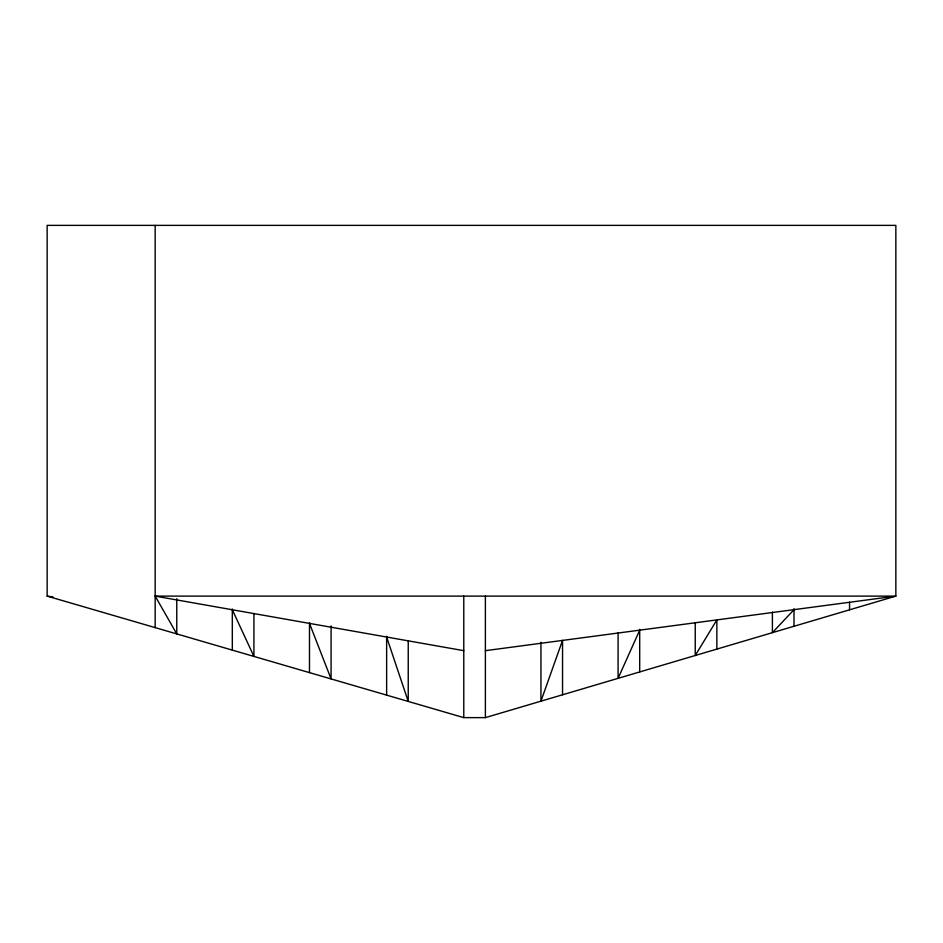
<?xml version="1.0" encoding="UTF-8"?>
<svg xmlns="http://www.w3.org/2000/svg" width="943" height="943" viewBox="0 0 943 943"><rect width="100%" height="100%" fill="white"/><g stroke="black" fill="none" stroke-linecap="round" stroke-linejoin="round"><path stroke-width="1.41" d="M639.696 630.172L618.089 678.347L618.089 632.753M716.857 619.916L695.25 655.503L695.25 622.781M794.006 609.661L772.4 632.659L772.4 612.078M485.386 717.623L895.85 596.117L895.85 225.377L47.15 225.377L47.15 596.117L463.779 717.623L485.386 717.623L485.386 596.117M485.386 650.67L895.85 596.117L155.171 596.117L176.765 633.92L176.765 598.652M47.15 596.117L52.973 596.884M155.171 596.117L463.779 650.67M232.32 609.756L253.926 656.422L253.926 613.575M309.481 623.394L331.076 678.925L331.076 625.916M386.63 637.032L408.236 701.427L408.236 640.851M849.56 602.271L849.56 609.826M794.006 608.648L794.006 626.27M716.857 619.681L716.857 649.102M639.696 629.346L639.696 671.946M562.547 694.791L562.547 640.344L540.94 701.179L540.94 642.254M463.779 596.117L463.779 717.623M386.63 636.219L386.63 695.121M309.481 622.604L309.481 672.618M232.32 608.966L232.32 650.128M155.171 225.377L155.171 627.625"/></g></svg>
